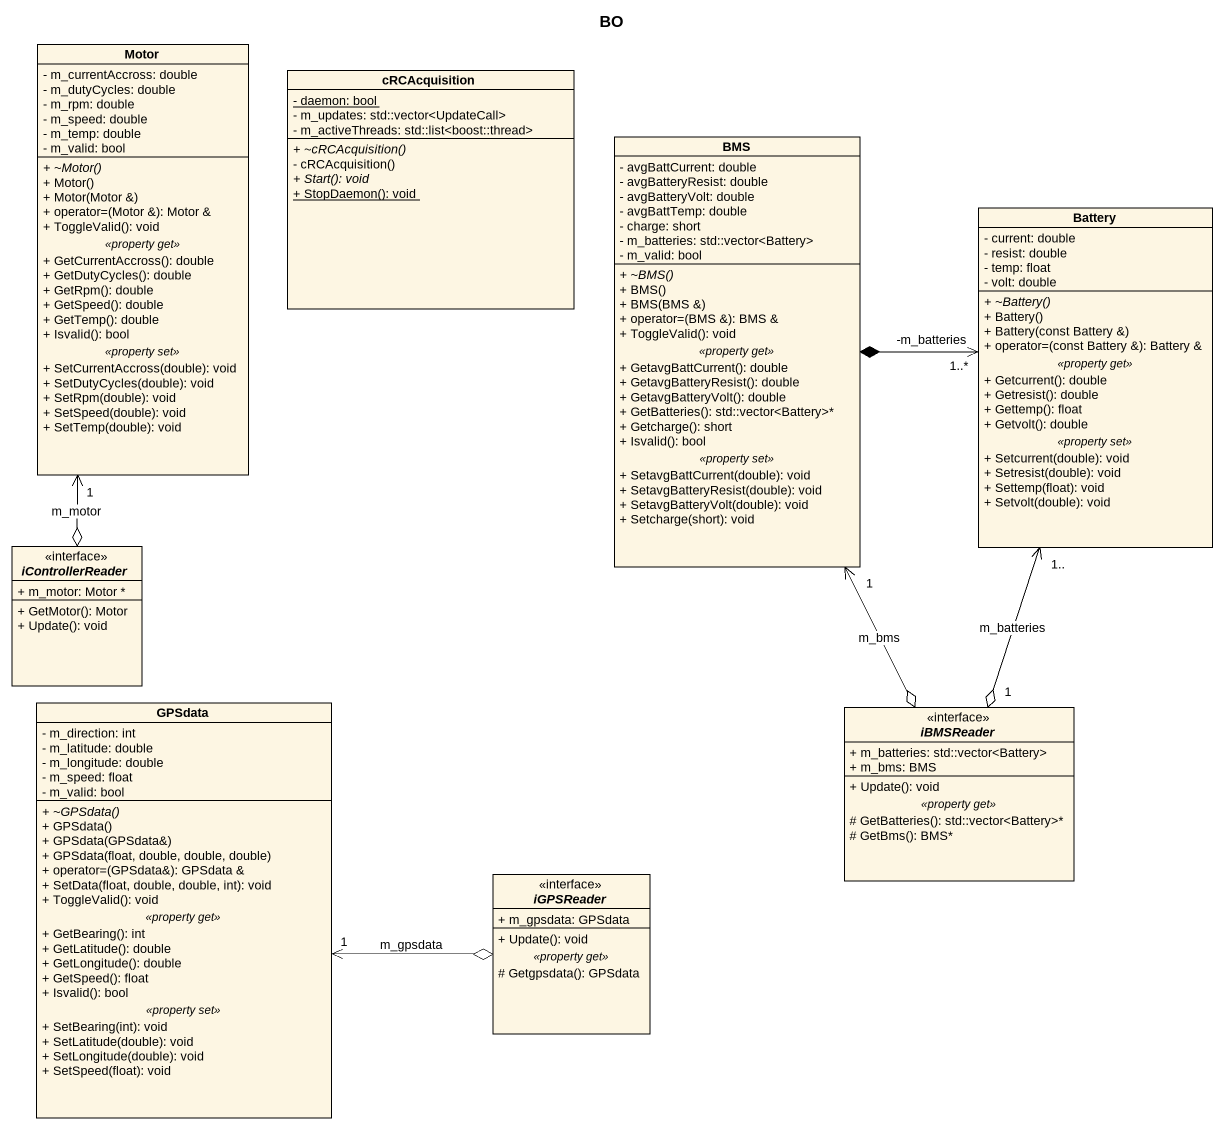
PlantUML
@startuml
title BO
hide circle
hide empty members
skinparam classAttributeIconSize 0
class Motor {
  - m_currentAccross: double
  - m_dutyCycles: double
  - m_rpm: double
  - m_speed: double
  - m_temp: double
  - m_valid: bool
  --
  {abstract} + ~Motor()
  + Motor()
  + Motor(Motor &)
  + operator=(Motor &): Motor &
  + ToggleValid(): void
  .. <<property get>> ..
  + GetCurrentAccross(): double
  + GetDutyCycles(): double
  + GetRpm(): double
  + GetSpeed(): double
  + GetTemp(): double
  + Isvalid(): bool
  .. <<property set>> ..
  + SetCurrentAccross(double): void
  + SetDutyCycles(double): void
  + SetRpm(double): void
  + SetSpeed(double): void
  + SetTemp(double): void
}
class cRCAcquisition {
  {static} - daemon: bool
  - m_updates: std::vector<UpdateCall>
  - m_activeThreads: std::list<boost::thread>
  {abstract} + ~cRCAcquisition()
  - cRCAcquisition()
  {abstract} + Start(): void
  {static} + StopDaemon(): void
}
class BMS {
  - avgBattCurrent: double
  - avgBatteryResist: double
  - avgBatteryVolt: double
  - avgBattTemp: double
  - charge: short
  - m_batteries: std::vector<Battery>
  - m_valid: bool
  --
  {abstract} + ~BMS()
  + BMS()
  + BMS(BMS &)
  + operator=(BMS &): BMS &
  + ToggleValid(): void
  .. <<property get>> ..
  + GetavgBattCurrent(): double
  + GetavgBatteryResist(): double
  + GetavgBatteryVolt(): double
  + GetBatteries(): std::vector<Battery>*
  + Getcharge(): short
  + Isvalid(): bool
  .. <<property set>> ..
  + SetavgBattCurrent(double): void
  + SetavgBatteryResist(double): void
  + SetavgBatteryVolt(double): void
  + Setcharge(short): void
}
class Battery {
  - current: double
  - resist: double
  - temp: float
  - volt: double
  --
  {abstract} + ~Battery()
  + Battery()
  + Battery(const Battery &)
  + operator=(const Battery &): Battery &
  .. <<property get>> ..
  + Getcurrent(): double
  + Getresist(): double
  + Gettemp(): float
  + Getvolt(): double
  .. <<property set>> ..
  + Setcurrent(double): void
  + Setresist(double): void
  + Settemp(float): void
  + Setvolt(double): void
}
interface iControllerReader <<interface>> {
  + m_motor: Motor *
  + GetMotor(): Motor
  + Update(): void
}
class GPSdata {
  - m_direction: int
  - m_latitude: double
  - m_longitude: double
  - m_speed: float
  - m_valid: bool
  --
  {abstract} + ~GPSdata()
  + GPSdata()
  + GPSdata(GPSdata&)
  + GPSdata(float, double, double, double)
  + operator=(GPSdata&): GPSdata &
  + SetData(float, double, double, int): void
  + ToggleValid(): void
  .. <<property get>> ..
  + GetBearing(): int
  + GetLatitude(): double
  + GetLongitude(): double
  + GetSpeed(): float
  + Isvalid(): bool
  .. <<property set>> ..
  + SetBearing(int): void
  + SetLatitude(double): void
  + SetLongitude(double): void
  + SetSpeed(float): void
}
interface iBMSReader <<interface>> {
  + m_batteries: std::vector<Battery>
  + m_bms: BMS
  --
  + Update(): void
  .. <<property get>> ..
  # GetBatteries(): std::vector<Battery>*
  # GetBms(): BMS*
}
interface iGPSReader <<interface>> {
  + m_gpsdata: GPSdata
  --
  + Update(): void
  .. <<property get>> ..
  # Getgpsdata(): GPSdata
}
BMS *-right-> "-m_batteries\n1..*" Battery
iControllerReader o-up-> "1" Motor : m_motor
iBMSReader o-up-> "1" BMS : m_bms
iBMSReader "1" o-up-> "1.." Battery : m_batteries
iGPSReader o-left-> "1" GPSdata : m_gpsdata
@enduml
